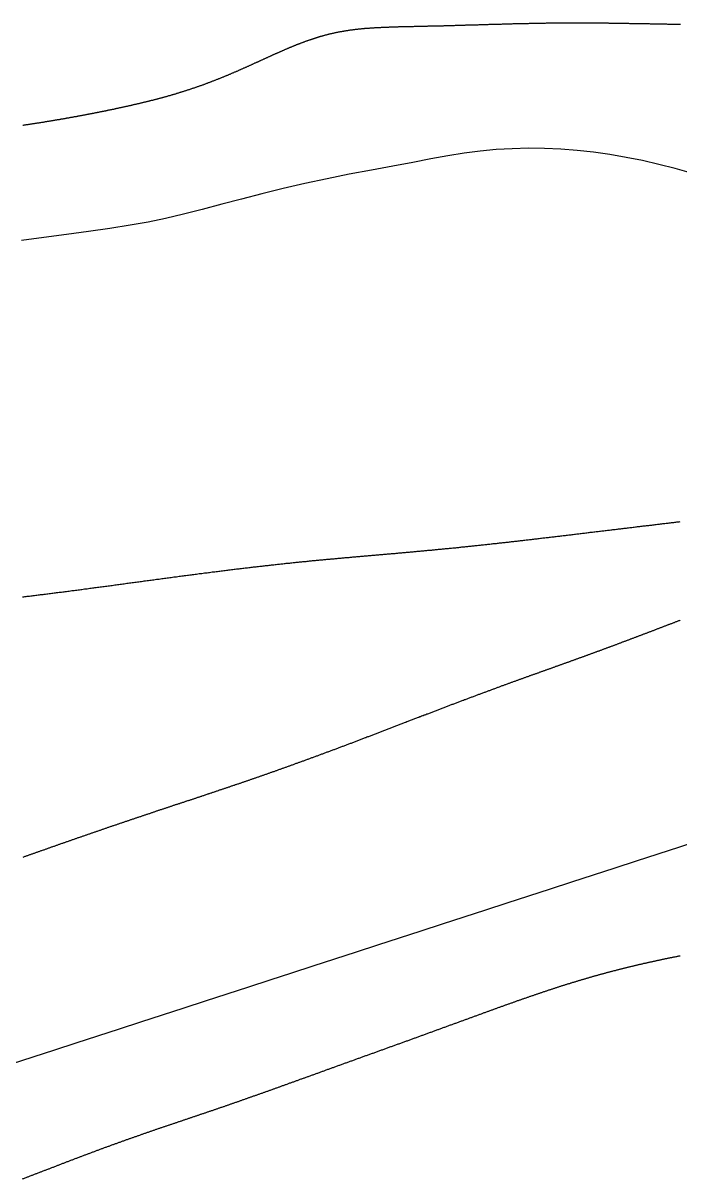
# Model space of a CAD drawing. Header units: millimetres. Extents: x -29284 to 23927, y -13272 to 6553.
# Drawn here: x -11892 to -3197, y -9113 to 6185 of the extents above; entities that cross this region are included whole.
import ezdxf

# ---------------------------------------------------------------- set-up
doc = ezdxf.new("R2010")
doc.units = ezdxf.units.MM
doc.layers.add('PATH_REAR_FWD', color=5, linetype='Continuous')
doc.layers.add('ROAD_BOUNDARY', color=8, linetype='Continuous')

msp = doc.modelspace()

# ---------------------------------------------------------------- linework, layer by layer
at = {"layer": 'PATH_REAR_FWD'}
for points in [[(-3044, 4197), (-3260, 4259), (-3476, 4315), (-3693, 4365), (-3909, 4408), (-4126, 4445), (-4342, 4476), (-4558, 4499), (-4773, 4516), (-4989, 4525), (-5203, 4528), (-5417, 4523), (-5631, 4511), (-5843, 4491), (-6055, 4463), (-6269, 4428), (-6492, 4387), (-6733, 4340), (-6998, 4291), (-7281, 4239), (-7574, 4184), (-7868, 4125), (-8161, 4062), (-8450, 3995), (-8732, 3926), (-9001, 3856), (-9263, 3788), (-9521, 3720), (-9771, 3656), (-10006, 3600), (-10235, 3552), (-10477, 3509), (-10742, 3467), (-11026, 3427), (-11320, 3386), (-11617, 3347), (-11915, 3309)], [(-12045, -7589), (-11759, -7498), (-11473, -7406), (-11188, -7314), (-10903, -7221), (-10617, -7128), (-10332, -7035), (-10047, -6943), (-9761, -6850), (-9476, -6757), (-9191, -6664), (-8906, -6572), (-8620, -6479), (-8335, -6386), (-8050, -6293), (-7764, -6201), (-7479, -6108), (-7194, -6015), (-6908, -5922), (-6623, -5830), (-6338, -5737), (-6053, -5644), (-5767, -5551), (-5482, -5459), (-5197, -5366), (-4911, -5273), (-4626, -5180), (-4341, -5088), (-4055, -4995), (-3770, -4902), (-3485, -4809), (-3199, -4717), (-2914, -4624)]]:
    msp.add_lwpolyline(points, dxfattribs=at)
at = {"layer": 'ROAD_BOUNDARY'}
for points in [[(-3188, 6167), (-3201, 6167), (-3214, 6167), (-3227, 6167), (-3240, 6168), (-3253, 6168), (-3266, 6168), (-3279, 6168), (-3292, 6168), (-3305, 6169), (-3318, 6169), (-3331, 6169), (-3343, 6169), (-3356, 6169), (-3369, 6170), (-3382, 6170), (-3395, 6170), (-3408, 6170), (-3421, 6170), (-3433, 6171), (-3446, 6171), (-3459, 6171), (-3472, 6171), (-3485, 6172), (-3497, 6172), (-3510, 6172), (-3523, 6172), (-3536, 6172), (-3548, 6173), (-3561, 6173), (-3573, 6173), (-3586, 6173), (-3599, 6174), (-3611, 6174), (-3624, 6174), (-3636, 6174), (-3649, 6175), (-3661, 6175), (-3674, 6175), (-3686, 6175), (-3699, 6175), (-3712, 6176), (-3724, 6176), (-3737, 6176), (-3749, 6176), (-3762, 6177), (-3774, 6177), (-3787, 6177), (-3799, 6177), (-3812, 6177), (-3824, 6178), (-3836, 6178), (-3849, 6178), (-3861, 6178), (-3874, 6179), (-3886, 6179), (-3899, 6179), (-3911, 6179), (-3924, 6179), (-3936, 6180), (-3948, 6180), (-3960, 6180), (-3972, 6180), (-3985, 6180), (-3997, 6181), (-4009, 6181), (-4021, 6181), (-4033, 6181), (-4046, 6181), (-4058, 6181), (-4070, 6182), (-4082, 6182), (-4094, 6182), (-4107, 6182), (-4119, 6182), (-4131, 6182), (-4143, 6183), (-4155, 6183), (-4167, 6183), (-4180, 6183), (-4192, 6183), (-4204, 6183), (-4216, 6183), (-4228, 6184), (-4240, 6184), (-4253, 6184), (-4265, 6184), (-4277, 6184), (-4289, 6184), (-4301, 6184), (-4314, 6184), (-4326, 6184), (-4337, 6184), (-4349, 6185), (-4361, 6185), (-4373, 6185), (-4385, 6185), (-4397, 6185), (-4409, 6185), (-4421, 6185), (-4433, 6185), (-4445, 6185), (-4457, 6185), (-4469, 6185), (-4481, 6185), (-4492, 6185), (-4504, 6185), (-4516, 6185), (-4528, 6185), (-4540, 6185), (-4552, 6185), (-4564, 6185), (-4576, 6185), (-4588, 6185), (-4600, 6185), (-4612, 6185), (-4624, 6185), (-4636, 6185), (-4648, 6185), (-4660, 6185), (-4672, 6185), (-4684, 6185), (-4696, 6185), (-4708, 6185), (-4720, 6185), (-4732, 6185), (-4743, 6185), (-4755, 6185), (-4767, 6185), (-4779, 6185), (-4791, 6184), (-4802, 6184), (-4814, 6184), (-4826, 6184), (-4838, 6184), (-4850, 6184), (-4862, 6184), (-4874, 6184), (-4885, 6184), (-4897, 6183), (-4909, 6183), (-4921, 6183), (-4933, 6183), (-4945, 6183), (-4957, 6183), (-4969, 6183), (-4981, 6182), (-4992, 6182), (-5004, 6182), (-5016, 6182), (-5028, 6182), (-5040, 6181), (-5052, 6181), (-5064, 6181), (-5076, 6181), (-5088, 6181), (-5100, 6180), (-5111, 6180), (-5123, 6180), (-5135, 6180), (-5147, 6180), (-5159, 6179), (-5171, 6179), (-5182, 6179), (-5194, 6179), (-5206, 6178), (-5218, 6178), (-5230, 6178), (-5242, 6178), (-5254, 6177), (-5266, 6177), (-5277, 6177), (-5289, 6177), (-5301, 6176), (-5313, 6176), (-5325, 6176), (-5337, 6175), (-5349, 6175), (-5361, 6175), (-5372, 6175), (-5384, 6174), (-5396, 6174), (-5408, 6174), (-5420, 6173), (-5432, 6173), (-5444, 6173), (-5455, 6172), (-5467, 6172), (-5479, 6172), (-5491, 6171), (-5503, 6171), (-5515, 6171), (-5527, 6170), (-5539, 6170), (-5551, 6170), (-5562, 6169), (-5574, 6169), (-5586, 6169), (-5598, 6168), (-5610, 6168), (-5622, 6168), (-5634, 6167), (-5646, 6167), (-5657, 6167), (-5669, 6166), (-5681, 6166), (-5693, 6166), (-5705, 6165), (-5716, 6165), (-5728, 6165), (-5740, 6164), (-5752, 6164), (-5764, 6164), (-5775, 6163), (-5787, 6163), (-5799, 6163), (-5811, 6162), (-5822, 6162), (-5834, 6162), (-5846, 6161), (-5858, 6161), (-5870, 6160), (-5881, 6160), (-5893, 6160), (-5905, 6159), (-5917, 6159), (-5929, 6159), (-5940, 6158), (-5952, 6158), (-5964, 6158), (-5976, 6157), (-5987, 6157), (-5999, 6157), (-6011, 6156), (-6022, 6156), (-6034, 6156), (-6046, 6155), (-6057, 6155), (-6069, 6155), (-6080, 6154), (-6092, 6154), (-6104, 6154), (-6115, 6153), (-6127, 6153), (-6138, 6153), (-6150, 6152), (-6161, 6152), (-6173, 6152), (-6184, 6151), (-6196, 6151), (-6207, 6151), (-6218, 6150), (-6230, 6150), (-6241, 6150), (-6253, 6150), (-6264, 6149), (-6276, 6149), (-6287, 6149), (-6299, 6148), (-6310, 6148), (-6321, 6148), (-6333, 6147), (-6344, 6147), (-6355, 6147), (-6367, 6147), (-6378, 6146), (-6389, 6146), (-6400, 6146), (-6412, 6146), (-6423, 6145), (-6434, 6145), (-6445, 6145), (-6456, 6144), (-6467, 6144), (-6478, 6144), (-6489, 6144), (-6500, 6143), (-6511, 6143), (-6522, 6143), (-6533, 6143), (-6544, 6142), (-6555, 6142), (-6566, 6142), (-6577, 6142), (-6588, 6141), (-6598, 6141), (-6609, 6141), (-6620, 6141), (-6631, 6140), (-6641, 6140), (-6652, 6140), (-6663, 6140), (-6673, 6139), (-6684, 6139), (-6695, 6139), (-6705, 6139), (-6716, 6139), (-6726, 6138), (-6737, 6138), (-6747, 6138), (-6758, 6138), (-6768, 6137), (-6778, 6137), (-6789, 6137), (-6799, 6137), (-6809, 6136), (-6820, 6136), (-6830, 6136), (-6840, 6136), (-6850, 6135), (-6861, 6135), (-6871, 6135), (-6881, 6135), (-6891, 6134), (-6901, 6134), (-6911, 6134), (-6921, 6134), (-6931, 6133), (-6941, 6133), (-6950, 6133), (-6960, 6132), (-6970, 6132), (-6980, 6132), (-6989, 6132), (-6999, 6131), (-7009, 6131), (-7018, 6131), (-7028, 6130), (-7037, 6130), (-7047, 6130), (-7056, 6129), (-7066, 6129), (-7075, 6129), (-7085, 6128), (-7094, 6128), (-7104, 6128), (-7113, 6127), (-7123, 6127), (-7132, 6126), (-7141, 6126), (-7151, 6126), (-7160, 6125), (-7169, 6125), (-7178, 6124), (-7188, 6124), (-7197, 6123), (-7206, 6123), (-7215, 6122), (-7224, 6122), (-7232, 6121), (-7241, 6121), (-7250, 6120), (-7259, 6120), (-7267, 6119), (-7276, 6119), (-7285, 6118), (-7294, 6118), (-7302, 6117), (-7311, 6116), (-7319, 6116), (-7328, 6115), (-7337, 6114), (-7345, 6114), (-7354, 6113), (-7362, 6112), (-7371, 6112), (-7379, 6111), (-7388, 6110), (-7396, 6109), (-7405, 6109), (-7413, 6108), (-7422, 6107), (-7430, 6106), (-7439, 6105), (-7447, 6104), (-7456, 6104), (-7464, 6103), (-7473, 6102), (-7481, 6101), (-7489, 6100), (-7497, 6099), (-7504, 6098), (-7512, 6097), (-7520, 6096), (-7528, 6095), (-7536, 6094), (-7544, 6093), (-7551, 6092), (-7559, 6091), (-7567, 6090), (-7575, 6089), (-7583, 6088), (-7590, 6086), (-7598, 6085), (-7606, 6084), (-7614, 6083), (-7621, 6082), (-7629, 6080), (-7637, 6079), (-7645, 6078), (-7652, 6076), (-7660, 6075), (-7668, 6074), (-7676, 6072), (-7683, 6071), (-7691, 6070), (-7699, 6068), (-7707, 6067), (-7714, 6065), (-7722, 6064), (-7730, 6062), (-7737, 6061), (-7744, 6059), (-7751, 6058), (-7758, 6056), (-7765, 6055), (-7772, 6053), (-7780, 6052), (-7787, 6050), (-7794, 6048), (-7801, 6047), (-7808, 6045), (-7815, 6043), (-7822, 6042), (-7830, 6040), (-7837, 6038), (-7844, 6037), (-7851, 6035), (-7858, 6033), (-7865, 6031), (-7872, 6029), (-7880, 6028), (-7887, 6026), (-7894, 6024), (-7901, 6022), (-7908, 6020), (-7915, 6018), (-7922, 6016), (-7930, 6014), (-7937, 6012), (-7944, 6010), (-7951, 6008), (-7958, 6006), (-7965, 6004), (-7972, 6002), (-7978, 6000), (-7985, 5998), (-7991, 5996), (-7998, 5994), (-8005, 5992), (-8011, 5990), (-8018, 5988), (-8025, 5986), (-8031, 5983), (-8038, 5981), (-8045, 5979), (-8051, 5977), (-8058, 5975), (-8065, 5973), (-8071, 5970), (-8078, 5968), (-8085, 5966), (-8091, 5964), (-8098, 5961), (-8105, 5959), (-8112, 5957), (-8118, 5954), (-8125, 5952), (-8132, 5950), (-8138, 5947), (-8145, 5945), (-8152, 5942), (-8159, 5940), (-8165, 5937), (-8172, 5935), (-8179, 5933), (-8185, 5930), (-8191, 5928), (-8198, 5925), (-8204, 5923), (-8211, 5921), (-8217, 5918), (-8223, 5916), (-8230, 5913), (-8236, 5911), (-8243, 5908), (-8249, 5906), (-8256, 5903), (-8262, 5901), (-8268, 5898), (-8275, 5896), (-8281, 5893), (-8288, 5890), (-8294, 5888), (-8301, 5885), (-8307, 5883), (-8314, 5880), (-8320, 5877), (-8327, 5875), (-8333, 5872), (-8340, 5869), (-8346, 5867), (-8353, 5864), (-8359, 5861), (-8366, 5858), (-8372, 5856), (-8379, 5853), (-8385, 5850), (-8392, 5848), (-8398, 5845), (-8405, 5842), (-8411, 5839), (-8417, 5837), (-8424, 5834), (-8430, 5831), (-8437, 5828), (-8443, 5825), (-8450, 5823), (-8456, 5820), (-8463, 5817), (-8469, 5814), (-8476, 5811), (-8482, 5808), (-8489, 5806), (-8495, 5803), (-8502, 5800), (-8508, 5797), (-8515, 5794), (-8521, 5791), (-8528, 5788), (-8534, 5785), (-8541, 5783), (-8547, 5780), (-8554, 5777), (-8561, 5774), (-8567, 5771), (-8574, 5768), (-8580, 5765), (-8587, 5762), (-8593, 5759), (-8600, 5756), (-8607, 5753), (-8614, 5750), (-8621, 5747), (-8627, 5744), (-8634, 5741), (-8641, 5737), (-8648, 5734), (-8655, 5731), (-8661, 5728), (-8668, 5725), (-8675, 5722), (-8682, 5719), (-8689, 5716), (-8695, 5713), (-8702, 5710), (-8709, 5706), (-8716, 5703), (-8723, 5700), (-8730, 5697), (-8736, 5694), (-8743, 5691), (-8750, 5688), (-8757, 5685), (-8764, 5681), (-8771, 5678), (-8778, 5675), (-8784, 5672), (-8791, 5669), (-8798, 5666), (-8805, 5663), (-8812, 5659), (-8819, 5656), (-8827, 5653), (-8834, 5649), (-8841, 5646), (-8849, 5643), (-8856, 5639), (-8863, 5636), (-8870, 5633), (-8878, 5630), (-8885, 5626), (-8892, 5623), (-8900, 5620), (-8907, 5616), (-8914, 5613), (-8922, 5610), (-8929, 5607), (-8936, 5603), (-8943, 5600), (-8951, 5597), (-8958, 5593), (-8965, 5590), (-8973, 5587), (-8980, 5584), (-8987, 5580), (-8995, 5577), (-9002, 5574), (-9009, 5571), (-9017, 5567), (-9024, 5564), (-9031, 5561), (-9039, 5558), (-9047, 5554), (-9054, 5551), (-9062, 5547), (-9070, 5544), (-9078, 5541), (-9085, 5537), (-9093, 5534), (-9101, 5531), (-9109, 5527), (-9116, 5524), (-9124, 5521), (-9132, 5517), (-9140, 5514), (-9147, 5511), (-9155, 5507), (-9163, 5504), (-9171, 5501), (-9178, 5498), (-9186, 5494), (-9194, 5491), (-9202, 5488), (-9210, 5485), (-9217, 5481), (-9225, 5478), (-9233, 5475), (-9241, 5472), (-9249, 5469), (-9256, 5465), (-9264, 5462), (-9272, 5459), (-9280, 5456), (-9288, 5453), (-9296, 5450), (-9304, 5446), (-9312, 5443), (-9320, 5440), (-9328, 5437), (-9336, 5433), (-9344, 5430), (-9352, 5427), (-9360, 5424), (-9368, 5421), (-9376, 5418), (-9385, 5415), (-9393, 5412), (-9401, 5408), (-9409, 5405), (-9417, 5402), (-9425, 5399), (-9433, 5396), (-9441, 5393), (-9449, 5390), (-9457, 5387), (-9466, 5384), (-9474, 5381), (-9482, 5378), (-9490, 5375), (-9498, 5372), (-9506, 5369), (-9514, 5366), (-9522, 5363), (-9530, 5360), (-9539, 5357), (-9547, 5355), (-9555, 5352), (-9563, 5349), (-9571, 5346), (-9580, 5343), (-9588, 5340), (-9596, 5337), (-9604, 5334), (-9612, 5332), (-9621, 5329), (-9629, 5326), (-9637, 5323), (-9645, 5320), (-9654, 5318), (-9662, 5315), (-9670, 5312), (-9678, 5309), (-9687, 5307), (-9695, 5304), (-9703, 5301), (-9711, 5299), (-9720, 5296), (-9728, 5293), (-9736, 5291), (-9744, 5288), (-9752, 5285), (-9761, 5283), (-9769, 5280), (-9777, 5277), (-9786, 5275), (-9794, 5272), (-9802, 5270), (-9810, 5267), (-9818, 5265), (-9827, 5262), (-9835, 5260), (-9843, 5257), (-9851, 5255), (-9860, 5252), (-9868, 5250), (-9876, 5247), (-9884, 5245), (-9892, 5242), (-9901, 5240), (-9909, 5237), (-9917, 5235), (-9925, 5233), (-9934, 5230), (-9942, 5228), (-9950, 5225), (-9958, 5223), (-9967, 5221), (-9975, 5218), (-9983, 5216), (-9991, 5214), (-10000, 5211), (-10008, 5209), (-10016, 5207), (-10024, 5205), (-10033, 5202), (-10041, 5200), (-10049, 5198), (-10057, 5196), (-10066, 5193), (-10074, 5191), (-10082, 5189), (-10090, 5187), (-10098, 5185), (-10107, 5182), (-10115, 5180), (-10123, 5178), (-10131, 5176), (-10139, 5174), (-10148, 5172), (-10156, 5170), (-10164, 5167), (-10172, 5165), (-10180, 5163), (-10189, 5161), (-10197, 5159), (-10205, 5157), (-10213, 5155), (-10221, 5153), (-10230, 5151), (-10238, 5149), (-10246, 5147), (-10254, 5145), (-10262, 5143), (-10271, 5141), (-10279, 5139), (-10287, 5137), (-10295, 5135), (-10303, 5133), (-10312, 5131), (-10320, 5129), (-10328, 5127), (-10336, 5125), (-10345, 5123), (-10353, 5121), (-10361, 5119), (-10369, 5117), (-10377, 5115), (-10385, 5113), (-10393, 5111), (-10402, 5109), (-10410, 5107), (-10418, 5106), (-10426, 5104), (-10434, 5102), (-10443, 5100), (-10451, 5098), (-10459, 5096), (-10467, 5094), (-10475, 5092), (-10483, 5091), (-10492, 5089), (-10500, 5087), (-10508, 5085), (-10516, 5083), (-10524, 5081), (-10533, 5080), (-10541, 5078), (-10549, 5076), (-10557, 5074), (-10565, 5072), (-10574, 5071), (-10582, 5069), (-10590, 5067), (-10598, 5065), (-10606, 5063), (-10614, 5062), (-10623, 5060), (-10631, 5058), (-10639, 5056), (-10647, 5055), (-10655, 5053), (-10664, 5051), (-10672, 5049), (-10680, 5048), (-10688, 5046), (-10696, 5044), (-10704, 5043), (-10713, 5041), (-10721, 5039), (-10729, 5037), (-10737, 5036), (-10745, 5034), (-10754, 5032), (-10762, 5031), (-10770, 5029), (-10778, 5027), (-10786, 5026), (-10795, 5024), (-10803, 5022), (-10811, 5021), (-10819, 5019), (-10828, 5017), (-10836, 5016), (-10844, 5014), (-10852, 5012), (-10860, 5011), (-10869, 5009), (-10877, 5007), (-10885, 5006), (-10893, 5004), (-10902, 5002), (-10910, 5001), (-10918, 4999), (-10926, 4997), (-10934, 4996), (-10943, 4994), (-10951, 4993), (-10959, 4991), (-10967, 4989), (-10976, 4988), (-10984, 4986), (-10992, 4985), (-11000, 4983), (-11009, 4981), (-11017, 4980), (-11025, 4978), (-11033, 4977), (-11042, 4975), (-11050, 4974), (-11058, 4972), (-11066, 4970), (-11075, 4969), (-11083, 4967), (-11091, 4966), (-11100, 4964), (-11108, 4963), (-11116, 4961), (-11124, 4960), (-11133, 4958), (-11141, 4956), (-11149, 4955), (-11158, 4953), (-11166, 4952), (-11174, 4950), (-11182, 4949), (-11191, 4947), (-11199, 4946), (-11207, 4944), (-11216, 4943), (-11224, 4941), (-11232, 4940), (-11241, 4938), (-11249, 4937), (-11257, 4935), (-11266, 4934), (-11274, 4932), (-11282, 4931), (-11291, 4929), (-11299, 4928), (-11307, 4926), (-11316, 4925), (-11324, 4923), (-11332, 4922), (-11341, 4920), (-11349, 4919), (-11357, 4918), (-11366, 4916), (-11374, 4915), (-11382, 4913), (-11391, 4912), (-11399, 4910), (-11408, 4909), (-11416, 4907), (-11424, 4906), (-11433, 4904), (-11441, 4903), (-11449, 4902), (-11458, 4900), (-11466, 4899), (-11475, 4897), (-11483, 4896), (-11491, 4895), (-11500, 4893), (-11508, 4892), (-11517, 4890), (-11525, 4889), (-11534, 4888), (-11542, 4886), (-11550, 4885), (-11559, 4883), (-11567, 4882), (-11576, 4881), (-11584, 4879), (-11592, 4878), (-11601, 4877), (-11609, 4875), (-11618, 4874), (-11626, 4872), (-11635, 4871), (-11643, 4870), (-11651, 4868), (-11660, 4867), (-11668, 4866), (-11677, 4864), (-11685, 4863), (-11694, 4862), (-11702, 4860), (-11711, 4859), (-11719, 4858), (-11728, 4856), (-11736, 4855), (-11745, 4854), (-11753, 4852), (-11762, 4851), (-11770, 4850), (-11779, 4849), (-11787, 4847), (-11796, 4846), (-11804, 4845), (-11813, 4843), (-11821, 4842), (-11830, 4841), (-11838, 4840), (-11847, 4838), (-11855, 4837), (-11864, 4836), (-11872, 4835), (-11881, 4833), (-11890, 4832), (-11898, 4831)], [(-11900, -1409), (-11885, -1407), (-11869, -1405), (-11854, -1403), (-11838, -1402), (-11822, -1400), (-11806, -1398), (-11790, -1396), (-11774, -1394), (-11758, -1392), (-11742, -1390), (-11725, -1388), (-11709, -1386), (-11693, -1384), (-11677, -1382), (-11661, -1380), (-11645, -1378), (-11628, -1376), (-11612, -1374), (-11596, -1372), (-11580, -1370), (-11563, -1368), (-11547, -1366), (-11531, -1364), (-11514, -1361), (-11498, -1359), (-11482, -1357), (-11465, -1355), (-11449, -1353), (-11433, -1351), (-11416, -1349), (-11400, -1347), (-11383, -1345), (-11367, -1343), (-11351, -1341), (-11334, -1338), (-11317, -1336), (-11301, -1334), (-11284, -1332), (-11267, -1330), (-11249, -1327), (-11232, -1325), (-11215, -1323), (-11198, -1321), (-11181, -1319), (-11164, -1316), (-11147, -1314), (-11130, -1312), (-11113, -1310), (-11096, -1307), (-11078, -1305), (-11061, -1303), (-11044, -1301), (-11027, -1298), (-11010, -1296), (-10992, -1294), (-10975, -1291), (-10958, -1289), (-10941, -1287), (-10923, -1285), (-10906, -1282), (-10889, -1280), (-10871, -1278), (-10854, -1275), (-10837, -1273), (-10819, -1271), (-10802, -1268), (-10785, -1266), (-10767, -1264), (-10750, -1261), (-10732, -1259), (-10714, -1257), (-10697, -1254), (-10679, -1252), (-10661, -1249), (-10643, -1247), (-10626, -1245), (-10608, -1242), (-10590, -1240), (-10572, -1237), (-10555, -1235), (-10537, -1233), (-10519, -1230), (-10501, -1228), (-10483, -1225), (-10466, -1223), (-10448, -1221), (-10430, -1218), (-10412, -1216), (-10394, -1213), (-10377, -1211), (-10359, -1209), (-10341, -1206), (-10323, -1204), (-10305, -1201), (-10288, -1199), (-10270, -1197), (-10252, -1194), (-10234, -1192), (-10216, -1189), (-10199, -1187), (-10181, -1185), (-10163, -1182), (-10145, -1180), (-10127, -1177), (-10109, -1175), (-10091, -1173), (-10074, -1170), (-10056, -1168), (-10038, -1165), (-10020, -1163), (-10002, -1161), (-9985, -1158), (-9967, -1156), (-9949, -1153), (-9931, -1151), (-9913, -1149), (-9896, -1146), (-9878, -1144), (-9860, -1142), (-9842, -1139), (-9825, -1137), (-9807, -1135), (-9789, -1132), (-9771, -1130), (-9754, -1128), (-9736, -1125), (-9718, -1123), (-9701, -1121), (-9683, -1118), (-9665, -1116), (-9648, -1114), (-9630, -1111), (-9613, -1109), (-9595, -1107), (-9578, -1105), (-9561, -1102), (-9543, -1100), (-9526, -1098), (-9509, -1096), (-9492, -1093), (-9474, -1091), (-9457, -1089), (-9440, -1087), (-9423, -1085), (-9406, -1082), (-9388, -1080), (-9371, -1078), (-9354, -1076), (-9337, -1074), (-9320, -1072), (-9303, -1069), (-9286, -1067), (-9269, -1065), (-9252, -1063), (-9235, -1061), (-9218, -1059), (-9201, -1057), (-9184, -1055), (-9167, -1052), (-9150, -1050), (-9133, -1048), (-9116, -1046), (-9099, -1044), (-9083, -1042), (-9066, -1040), (-9050, -1038), (-9034, -1036), (-9017, -1034), (-9001, -1032), (-8985, -1030), (-8969, -1028), (-8953, -1027), (-8937, -1025), (-8920, -1023), (-8904, -1021), (-8888, -1019), (-8872, -1017), (-8856, -1015), (-8840, -1013), (-8824, -1011), (-8808, -1010), (-8792, -1008), (-8776, -1006), (-8760, -1004), (-8745, -1002), (-8729, -1001), (-8713, -999), (-8697, -997), (-8681, -995), (-8666, -993), (-8650, -992), (-8634, -990), (-8618, -988), (-8602, -986), (-8587, -985), (-8571, -983), (-8556, -981), (-8541, -980), (-8526, -978), (-8512, -976), (-8497, -975), (-8482, -973), (-8467, -972), (-8452, -970), (-8437, -969), (-8422, -967), (-8408, -965), (-8393, -964), (-8378, -962), (-8363, -961), (-8349, -959), (-8334, -958), (-8319, -956), (-8305, -955), (-8290, -953), (-8276, -952), (-8261, -950), (-8246, -949), (-8232, -947), (-8217, -946), (-8203, -944), (-8188, -943), (-8174, -941), (-8159, -940), (-8145, -939), (-8130, -937), (-8116, -936), (-8102, -934), (-8088, -933), (-8074, -932), (-8060, -930), (-8047, -929), (-8033, -928), (-8019, -926), (-8006, -925), (-7992, -924), (-7978, -922), (-7965, -921), (-7951, -920), (-7937, -919), (-7924, -917), (-7910, -916), (-7897, -915), (-7883, -913), (-7870, -912), (-7856, -911), (-7843, -910), (-7829, -908), (-7816, -907), (-7802, -906), (-7789, -905), (-7775, -904), (-7762, -902), (-7748, -901), (-7735, -900), (-7721, -899), (-7708, -897), (-7694, -896), (-7681, -895), (-7668, -894), (-7655, -893), (-7642, -891), (-7629, -890), (-7616, -889), (-7603, -888), (-7590, -887), (-7577, -886), (-7564, -885), (-7552, -883), (-7539, -882), (-7526, -881), (-7513, -880), (-7500, -879), (-7487, -878), (-7474, -877), (-7462, -876), (-7449, -874), (-7436, -873), (-7423, -872), (-7410, -871), (-7397, -870), (-7385, -869), (-7372, -868), (-7359, -867), (-7346, -866), (-7333, -864), (-7321, -863), (-7308, -862), (-7295, -861), (-7282, -860), (-7269, -859), (-7257, -858), (-7244, -857), (-7231, -856), (-7219, -854), (-7206, -853), (-7194, -852), (-7181, -851), (-7169, -850), (-7156, -849), (-7143, -848), (-7131, -847), (-7118, -846), (-7106, -845), (-7093, -844), (-7080, -842), (-7068, -841), (-7055, -840), (-7043, -839), (-7030, -838), (-7017, -837), (-7005, -836), (-6992, -835), (-6980, -834), (-6967, -833), (-6954, -831), (-6942, -830), (-6929, -829), (-6917, -828), (-6904, -827), (-6891, -826), (-6879, -825), (-6866, -824), (-6854, -823), (-6841, -821), (-6828, -820), (-6815, -819), (-6803, -818), (-6790, -817), (-6777, -816), (-6764, -815), (-6752, -813), (-6739, -812), (-6726, -811), (-6713, -810), (-6701, -809), (-6688, -808), (-6675, -806), (-6662, -805), (-6650, -804), (-6637, -803), (-6624, -802), (-6611, -801), (-6598, -799), (-6586, -798), (-6573, -797), (-6560, -796), (-6547, -795), (-6534, -793), (-6521, -792), (-6509, -791), (-6496, -790), (-6483, -789), (-6470, -787), (-6457, -786), (-6444, -785), (-6431, -784), (-6418, -782), (-6405, -781), (-6391, -780), (-6378, -779), (-6365, -777), (-6352, -776), (-6338, -775), (-6325, -773), (-6312, -772), (-6299, -771), (-6285, -770), (-6272, -768), (-6259, -767), (-6245, -766), (-6232, -764), (-6219, -763), (-6205, -762), (-6192, -760), (-6179, -759), (-6165, -758), (-6152, -756), (-6139, -755), (-6125, -754), (-6112, -752), (-6098, -751), (-6085, -749), (-6071, -748), (-6058, -747), (-6045, -745), (-6031, -744), (-6018, -743), (-6004, -741), (-5990, -740), (-5976, -738), (-5962, -737), (-5948, -735), (-5934, -734), (-5920, -732), (-5906, -731), (-5893, -729), (-5879, -728), (-5865, -727), (-5851, -725), (-5837, -724), (-5823, -722), (-5809, -721), (-5795, -719), (-5781, -718), (-5767, -716), (-5753, -714), (-5739, -713), (-5725, -711), (-5711, -710), (-5697, -708), (-5682, -707), (-5668, -705), (-5654, -704), (-5640, -702), (-5626, -701), (-5612, -699), (-5598, -698), (-5584, -696), (-5570, -694), (-5555, -693), (-5541, -691), (-5526, -690), (-5512, -688), (-5497, -686), (-5482, -685), (-5468, -683), (-5453, -681), (-5439, -680), (-5424, -678), (-5410, -676), (-5395, -675), (-5381, -673), (-5366, -671), (-5351, -670), (-5337, -668), (-5322, -666), (-5308, -665), (-5293, -663), (-5278, -661), (-5264, -660), (-5249, -658), (-5234, -656), (-5220, -655), (-5205, -653), (-5190, -651), (-5176, -650), (-5161, -648), (-5146, -646), (-5132, -644), (-5117, -643), (-5102, -641), (-5087, -639), (-5073, -638), (-5058, -636), (-5043, -634), (-5028, -632), (-5013, -630), (-4998, -629), (-4983, -627), (-4968, -625), (-4953, -623), (-4938, -622), (-4923, -620), (-4908, -618), (-4893, -616), (-4878, -615), (-4863, -613), (-4848, -611), (-4833, -609), (-4818, -607), (-4803, -606), (-4788, -604), (-4773, -602), (-4758, -600), (-4743, -599), (-4728, -597), (-4713, -595), (-4698, -593), (-4683, -591), (-4668, -590), (-4653, -588), (-4638, -586), (-4623, -584), (-4608, -582), (-4593, -581), (-4578, -579), (-4563, -577), (-4548, -575), (-4533, -573), (-4518, -572), (-4503, -570), (-4488, -568), (-4473, -566), (-4458, -564), (-4443, -563), (-4428, -561), (-4413, -559), (-4398, -557), (-4383, -555), (-4367, -553), (-4352, -552), (-4337, -550), (-4322, -548), (-4307, -546), (-4292, -544), (-4277, -543), (-4262, -541), (-4247, -539), (-4232, -537), (-4217, -535), (-4202, -534), (-4187, -532), (-4172, -530), (-4157, -528), (-4142, -526), (-4127, -525), (-4112, -523), (-4098, -521), (-4083, -519), (-4068, -517), (-4053, -516), (-4038, -514), (-4023, -512), (-4008, -510), (-3994, -509), (-3979, -507), (-3964, -505), (-3949, -503), (-3934, -501), (-3919, -500), (-3905, -498), (-3890, -496), (-3875, -494), (-3860, -493), (-3845, -491), (-3831, -489), (-3816, -487), (-3801, -486), (-3786, -484), (-3772, -482), (-3757, -480), (-3742, -478), (-3727, -477), (-3713, -475), (-3698, -473), (-3683, -471), (-3668, -470), (-3654, -468), (-3639, -466), (-3625, -465), (-3610, -463), (-3596, -461), (-3582, -459), (-3567, -458), (-3553, -456), (-3538, -454), (-3524, -452), (-3509, -451), (-3495, -449), (-3480, -447), (-3466, -446), (-3452, -444), (-3437, -442), (-3423, -440), (-3408, -439), (-3394, -437), (-3380, -435), (-3365, -434), (-3351, -432), (-3337, -430), (-3322, -429), (-3308, -427), (-3294, -425), (-3279, -423), (-3265, -422), (-3251, -420), (-3236, -418), (-3222, -417), (-3208, -415), (-3194, -413)], [(-3191, -1719), (-3199, -1722), (-3208, -1725), (-3216, -1728), (-3224, -1732), (-3233, -1735), (-3241, -1738), (-3249, -1741), (-3258, -1744), (-3266, -1748), (-3274, -1751), (-3283, -1754), (-3291, -1757), (-3299, -1760), (-3308, -1764), (-3316, -1767), (-3325, -1770), (-3333, -1773), (-3341, -1777), (-3350, -1780), (-3358, -1783), (-3366, -1786), (-3375, -1789), (-3383, -1793), (-3392, -1796), (-3400, -1799), (-3408, -1802), (-3417, -1805), (-3425, -1809), (-3433, -1812), (-3442, -1815), (-3450, -1818), (-3459, -1821), (-3467, -1825), (-3475, -1828), (-3484, -1831), (-3492, -1834), (-3501, -1838), (-3509, -1841), (-3518, -1844), (-3526, -1847), (-3535, -1850), (-3543, -1854), (-3551, -1857), (-3560, -1860), (-3568, -1863), (-3577, -1867), (-3585, -1870), (-3594, -1873), (-3602, -1876), (-3611, -1880), (-3619, -1883), (-3627, -1886), (-3636, -1889), (-3644, -1892), (-3652, -1895), (-3661, -1899), (-3669, -1902), (-3677, -1905), (-3686, -1908), (-3694, -1911), (-3702, -1914), (-3711, -1918), (-3719, -1921), (-3727, -1924), (-3736, -1927), (-3744, -1930), (-3752, -1933), (-3761, -1937), (-3769, -1940), (-3777, -1943), (-3786, -1946), (-3794, -1949), (-3802, -1952), (-3811, -1956), (-3819, -1959), (-3827, -1962), (-3836, -1965), (-3844, -1968), (-3853, -1971), (-3861, -1974), (-3869, -1978), (-3878, -1981), (-3886, -1984), (-3894, -1987), (-3902, -1990), (-3910, -1993), (-3918, -1996), (-3927, -1999), (-3935, -2002), (-3943, -2005), (-3951, -2008), (-3959, -2011), (-3968, -2015), (-3976, -2018), (-3984, -2021), (-3992, -2024), (-4000, -2027), (-4008, -2030), (-4016, -2033), (-4025, -2036), (-4033, -2039), (-4041, -2042), (-4049, -2045), (-4057, -2048), (-4065, -2051), (-4073, -2054), (-4082, -2057), (-4090, -2060), (-4098, -2063), (-4106, -2066), (-4114, -2069), (-4122, -2072), (-4130, -2075), (-4138, -2078), (-4147, -2081), (-4155, -2084), (-4163, -2087), (-4171, -2090), (-4179, -2093), (-4187, -2096), (-4195, -2099), (-4203, -2102), (-4211, -2105), (-4219, -2108), (-4227, -2111), (-4235, -2114), (-4243, -2117), (-4251, -2120), (-4259, -2123), (-4267, -2126), (-4275, -2129), (-4283, -2131), (-4291, -2134), (-4299, -2137), (-4307, -2140), (-4315, -2143), (-4323, -2146), (-4330, -2149), (-4338, -2152), (-4346, -2155), (-4354, -2158), (-4362, -2161), (-4370, -2163), (-4378, -2166), (-4386, -2169), (-4394, -2172), (-4402, -2175), (-4410, -2178), (-4418, -2181), (-4426, -2184), (-4434, -2187), (-4442, -2190), (-4450, -2192), (-4458, -2195), (-4466, -2198), (-4474, -2201), (-4482, -2204), (-4490, -2207), (-4498, -2210), (-4505, -2213), (-4513, -2216), (-4521, -2218), (-4529, -2221), (-4537, -2224), (-4545, -2227), (-4553, -2230), (-4561, -2233), (-4569, -2236), (-4577, -2238), (-4585, -2241), (-4593, -2244), (-4600, -2247), (-4608, -2250), (-4616, -2253), (-4624, -2255), (-4632, -2258), (-4640, -2261), (-4648, -2264), (-4656, -2267), (-4664, -2270), (-4672, -2273), (-4680, -2276), (-4688, -2279), (-4696, -2281), (-4704, -2284), (-4713, -2287), (-4721, -2290), (-4729, -2293), (-4737, -2296), (-4745, -2299), (-4753, -2302), (-4761, -2305), (-4769, -2308), (-4777, -2310), (-4785, -2313), (-4793, -2316), (-4801, -2319), (-4809, -2322), (-4818, -2325), (-4826, -2328), (-4834, -2331), (-4842, -2333), (-4850, -2336), (-4858, -2339), (-4866, -2342), (-4874, -2345), (-4882, -2348), (-4890, -2351), (-4898, -2354), (-4906, -2357), (-4915, -2360), (-4923, -2363), (-4931, -2366), (-4940, -2369), (-4948, -2372), (-4957, -2375), (-4965, -2378), (-4974, -2381), (-4982, -2384), (-4990, -2387), (-4999, -2390), (-5007, -2393), (-5016, -2396), (-5024, -2399), (-5033, -2402), (-5041, -2405), (-5050, -2408), (-5058, -2411), (-5066, -2414), (-5075, -2417), (-5083, -2420), (-5092, -2423), (-5100, -2426), (-5109, -2429), (-5117, -2432), (-5126, -2435), (-5134, -2438), (-5143, -2441), (-5151, -2444), (-5160, -2447), (-5168, -2450), (-5177, -2453), (-5186, -2456), (-5194, -2460), (-5203, -2463), (-5212, -2466), (-5221, -2469), (-5230, -2473), (-5239, -2476), (-5248, -2479), (-5257, -2482), (-5266, -2485), (-5275, -2489), (-5284, -2492), (-5293, -2495), (-5302, -2498), (-5311, -2502), (-5320, -2505), (-5329, -2508), (-5338, -2511), (-5347, -2515), (-5356, -2518), (-5366, -2521), (-5375, -2525), (-5384, -2528), (-5393, -2531), (-5402, -2534), (-5411, -2538), (-5420, -2541), (-5429, -2544), (-5438, -2548), (-5448, -2551), (-5457, -2554), (-5466, -2558), (-5475, -2561), (-5485, -2565), (-5495, -2568), (-5504, -2572), (-5514, -2575), (-5524, -2579), (-5533, -2582), (-5543, -2586), (-5552, -2589), (-5562, -2593), (-5572, -2596), (-5582, -2600), (-5591, -2604), (-5601, -2607), (-5611, -2611), (-5621, -2614), (-5630, -2618), (-5640, -2621), (-5650, -2625), (-5660, -2629), (-5670, -2632), (-5679, -2636), (-5689, -2640), (-5699, -2643), (-5709, -2647), (-5719, -2651), (-5729, -2654), (-5739, -2658), (-5749, -2662), (-5759, -2665), (-5769, -2669), (-5779, -2673), (-5789, -2676), (-5799, -2680), (-5809, -2684), (-5820, -2688), (-5830, -2692), (-5840, -2696), (-5851, -2700), (-5861, -2703), (-5872, -2707), (-5882, -2711), (-5892, -2715), (-5903, -2719), (-5913, -2723), (-5924, -2727), (-5934, -2731), (-5945, -2735), (-5955, -2739), (-5966, -2743), (-5976, -2747), (-5987, -2750), (-5998, -2754), (-6008, -2758), (-6019, -2762), (-6029, -2766), (-6040, -2770), (-6051, -2774), (-6061, -2779), (-6072, -2783), (-6083, -2787), (-6094, -2791), (-6104, -2795), (-6115, -2799), (-6126, -2803), (-6137, -2807), (-6148, -2811), (-6159, -2815), (-6170, -2819), (-6181, -2824), (-6192, -2828), (-6203, -2832), (-6214, -2836), (-6225, -2840), (-6236, -2844), (-6247, -2849), (-6258, -2853), (-6269, -2857), (-6280, -2861), (-6291, -2866), (-6302, -2870), (-6313, -2874), (-6324, -2878), (-6336, -2883), (-6347, -2887), (-6358, -2891), (-6369, -2895), (-6380, -2900), (-6392, -2904), (-6403, -2908), (-6414, -2912), (-6425, -2917), (-6436, -2921), (-6448, -2925), (-6459, -2930), (-6470, -2934), (-6482, -2938), (-6493, -2943), (-6504, -2947), (-6515, -2951), (-6527, -2956), (-6538, -2960), (-6549, -2964), (-6561, -2969), (-6572, -2973), (-6583, -2977), (-6595, -2982), (-6606, -2986), (-6618, -2990), (-6629, -2995), (-6640, -2999), (-6652, -3004), (-6663, -3008), (-6675, -3012), (-6686, -3017), (-6697, -3021), (-6709, -3025), (-6720, -3030), (-6732, -3034), (-6743, -3039), (-6755, -3043), (-6766, -3047), (-6777, -3052), (-6789, -3056), (-6800, -3061), (-6812, -3065), (-6823, -3070), (-6835, -3074), (-6846, -3078), (-6858, -3083), (-6869, -3087), (-6880, -3091), (-6892, -3096), (-6903, -3100), (-6914, -3104), (-6926, -3109), (-6937, -3113), (-6948, -3118), (-6960, -3122), (-6971, -3126), (-6982, -3131), (-6994, -3135), (-7005, -3139), (-7016, -3144), (-7028, -3148), (-7039, -3152), (-7051, -3157), (-7062, -3161), (-7073, -3166), (-7085, -3170), (-7096, -3174), (-7107, -3179), (-7119, -3183), (-7130, -3187), (-7141, -3192), (-7153, -3196), (-7164, -3200), (-7176, -3205), (-7187, -3209), (-7198, -3213), (-7209, -3218), (-7220, -3222), (-7231, -3226), (-7243, -3230), (-7254, -3235), (-7265, -3239), (-7276, -3243), (-7287, -3247), (-7298, -3252), (-7309, -3256), (-7320, -3260), (-7331, -3264), (-7342, -3268), (-7353, -3273), (-7364, -3277), (-7375, -3281), (-7386, -3285), (-7397, -3289), (-7409, -3294), (-7420, -3298), (-7431, -3302), (-7442, -3306), (-7453, -3310), (-7464, -3315), (-7475, -3319), (-7486, -3323), (-7497, -3327), (-7508, -3331), (-7519, -3335), (-7530, -3340), (-7541, -3344), (-7551, -3348), (-7562, -3352), (-7573, -3356), (-7583, -3360), (-7594, -3364), (-7605, -3368), (-7615, -3372), (-7626, -3376), (-7637, -3380), (-7647, -3384), (-7658, -3388), (-7669, -3392), (-7679, -3396), (-7690, -3400), (-7700, -3404), (-7711, -3408), (-7721, -3412), (-7732, -3416), (-7743, -3420), (-7753, -3424), (-7764, -3428), (-7774, -3432), (-7785, -3436), (-7795, -3439), (-7806, -3443), (-7816, -3447), (-7827, -3451), (-7837, -3455), (-7848, -3459), (-7858, -3463), (-7869, -3467), (-7879, -3471), (-7890, -3475), (-7900, -3478), (-7910, -3482), (-7920, -3486), (-7930, -3490), (-7941, -3493), (-7951, -3497), (-7961, -3501), (-7971, -3505), (-7981, -3508), (-7991, -3512), (-8001, -3516), (-8011, -3520), (-8021, -3523), (-8032, -3527), (-8042, -3531), (-8052, -3534), (-8062, -3538), (-8072, -3542), (-8082, -3546), (-8092, -3549), (-8102, -3553), (-8112, -3557), (-8122, -3560), (-8132, -3564), (-8142, -3568), (-8152, -3571), (-8162, -3575), (-8172, -3578), (-8182, -3582), (-8192, -3586), (-8202, -3589), (-8212, -3593), (-8222, -3596), (-8231, -3600), (-8241, -3603), (-8251, -3607), (-8260, -3610), (-8270, -3614), (-8280, -3617), (-8289, -3621), (-8299, -3624), (-8308, -3628), (-8318, -3631), (-8328, -3635), (-8337, -3638), (-8347, -3642), (-8357, -3645), (-8366, -3649), (-8376, -3652), (-8385, -3656), (-8395, -3659), (-8404, -3662), (-8414, -3666), (-8424, -3669), (-8433, -3673), (-8443, -3676), (-8452, -3679), (-8462, -3683), (-8471, -3686), (-8481, -3690), (-8490, -3693), (-8500, -3696), (-8509, -3700), (-8519, -3703), (-8528, -3706), (-8537, -3710), (-8547, -3713), (-8556, -3716), (-8565, -3720), (-8575, -3723), (-8584, -3726), (-8593, -3729), (-8602, -3733), (-8612, -3736), (-8621, -3739), (-8630, -3742), (-8639, -3746), (-8649, -3749), (-8658, -3752), (-8667, -3755), (-8676, -3759), (-8685, -3762), (-8695, -3765), (-8704, -3768), (-8713, -3772), (-8722, -3775), (-8731, -3778), (-8741, -3781), (-8750, -3784), (-8759, -3788), (-8768, -3791), (-8777, -3794), (-8786, -3797), (-8796, -3800), (-8805, -3803), (-8814, -3807), (-8823, -3810), (-8832, -3813), (-8841, -3816), (-8850, -3819), (-8859, -3822), (-8868, -3825), (-8877, -3828), (-8886, -3831), (-8895, -3835), (-8904, -3838), (-8913, -3841), (-8922, -3844), (-8931, -3847), (-8940, -3850), (-8949, -3853), (-8958, -3856), (-8967, -3859), (-8976, -3862), (-8984, -3865), (-8993, -3868), (-9002, -3871), (-9011, -3874), (-9020, -3878), (-9029, -3881), (-9038, -3884), (-9047, -3887), (-9056, -3890), (-9065, -3893), (-9074, -3896), (-9083, -3899), (-9092, -3902), (-9100, -3905), (-9109, -3908), (-9118, -3911), (-9127, -3914), (-9136, -3917), (-9145, -3920), (-9154, -3923), (-9162, -3926), (-9171, -3929), (-9180, -3932), (-9189, -3935), (-9198, -3938), (-9207, -3941), (-9215, -3944), (-9224, -3947), (-9233, -3950), (-9242, -3953), (-9251, -3956), (-9260, -3959), (-9268, -3962), (-9277, -3964), (-9286, -3967), (-9295, -3970), (-9304, -3973), (-9312, -3976), (-9321, -3979), (-9330, -3982), (-9339, -3985), (-9348, -3988), (-9356, -3991), (-9365, -3994), (-9374, -3997), (-9383, -4000), (-9392, -4003), (-9400, -4006), (-9409, -4009), (-9418, -4012), (-9427, -4015), (-9436, -4018), (-9444, -4020), (-9453, -4023), (-9462, -4026), (-9471, -4029), (-9480, -4032), (-9488, -4035), (-9497, -4038), (-9506, -4041), (-9515, -4044), (-9524, -4047), (-9532, -4050), (-9541, -4053), (-9550, -4056), (-9559, -4059), (-9568, -4062), (-9576, -4064), (-9585, -4067), (-9594, -4070), (-9603, -4073), (-9612, -4076), (-9621, -4079), (-9629, -4082), (-9638, -4085), (-9647, -4088), (-9656, -4091), (-9665, -4094), (-9673, -4097), (-9682, -4100), (-9691, -4103), (-9700, -4105), (-9709, -4108), (-9718, -4111), (-9727, -4114), (-9736, -4117), (-9744, -4120), (-9753, -4123), (-9762, -4126), (-9771, -4129), (-9780, -4132), (-9789, -4135), (-9798, -4138), (-9807, -4141), (-9816, -4144), (-9824, -4147), (-9833, -4150), (-9842, -4153), (-9851, -4156), (-9860, -4159), (-9869, -4161), (-9878, -4164), (-9887, -4167), (-9896, -4170), (-9905, -4173), (-9913, -4176), (-9922, -4179), (-9931, -4182), (-9940, -4185), (-9949, -4188), (-9958, -4191), (-9967, -4194), (-9976, -4197), (-9985, -4200), (-9994, -4203), (-10003, -4206), (-10012, -4209), (-10021, -4212), (-10030, -4215), (-10039, -4218), (-10048, -4221), (-10057, -4224), (-10066, -4227), (-10076, -4230), (-10085, -4233), (-10094, -4236), (-10103, -4239), (-10112, -4242), (-10121, -4245), (-10130, -4248), (-10139, -4251), (-10148, -4254), (-10157, -4257), (-10166, -4260), (-10175, -4263), (-10184, -4266), (-10193, -4269), (-10202, -4272), (-10212, -4276), (-10221, -4279), (-10230, -4282), (-10239, -4285), (-10248, -4288), (-10257, -4291), (-10266, -4294), (-10276, -4297), (-10285, -4300), (-10294, -4303), (-10303, -4306), (-10313, -4309), (-10322, -4312), (-10331, -4316), (-10340, -4319), (-10349, -4322), (-10359, -4325), (-10368, -4328), (-10377, -4331), (-10386, -4334), (-10396, -4337), (-10405, -4340), (-10414, -4343), (-10423, -4347), (-10433, -4350), (-10442, -4353), (-10451, -4356), (-10460, -4359), (-10470, -4362), (-10479, -4365), (-10488, -4368), (-10498, -4372), (-10507, -4375), (-10516, -4378), (-10525, -4381), (-10535, -4384), (-10544, -4387), (-10553, -4391), (-10563, -4394), (-10572, -4397), (-10582, -4400), (-10591, -4403), (-10600, -4406), (-10610, -4410), (-10619, -4413), (-10628, -4416), (-10638, -4419), (-10647, -4422), (-10657, -4426), (-10666, -4429), (-10675, -4432), (-10685, -4435), (-10694, -4438), (-10704, -4442), (-10713, -4445), (-10722, -4448), (-10732, -4451), (-10741, -4454), (-10751, -4458), (-10760, -4461), (-10770, -4464), (-10779, -4467), (-10788, -4471), (-10798, -4474), (-10807, -4477), (-10817, -4480), (-10826, -4483), (-10835, -4487), (-10845, -4490), (-10854, -4493), (-10864, -4496), (-10873, -4500), (-10883, -4503), (-10892, -4506), (-10902, -4509), (-10911, -4513), (-10920, -4516), (-10930, -4519), (-10939, -4522), (-10949, -4526), (-10958, -4529), (-10968, -4532), (-10977, -4536), (-10987, -4539), (-10996, -4542), (-11006, -4545), (-11015, -4549), (-11024, -4552), (-11034, -4555), (-11043, -4558), (-11053, -4562), (-11062, -4565), (-11072, -4568), (-11081, -4571), (-11091, -4575), (-11100, -4578), (-11110, -4581), (-11119, -4585), (-11128, -4588), (-11138, -4591), (-11147, -4594), (-11157, -4598), (-11166, -4601), (-11175, -4604), (-11185, -4607), (-11194, -4611), (-11204, -4614), (-11213, -4617), (-11222, -4620), (-11232, -4624), (-11241, -4627), (-11250, -4630), (-11260, -4634), (-11269, -4637), (-11279, -4640), (-11288, -4643), (-11297, -4647), (-11307, -4650), (-11316, -4653), (-11325, -4656), (-11335, -4660), (-11344, -4663), (-11353, -4666), (-11363, -4669), (-11372, -4673), (-11381, -4676), (-11391, -4679), (-11400, -4682), (-11409, -4686), (-11419, -4689), (-11428, -4692), (-11437, -4696), (-11447, -4699), (-11456, -4702), (-11465, -4705), (-11474, -4708), (-11483, -4712), (-11492, -4715), (-11502, -4718), (-11511, -4721), (-11520, -4724), (-11529, -4728), (-11538, -4731), (-11547, -4734), (-11556, -4737), (-11566, -4740), (-11575, -4744), (-11584, -4747), (-11593, -4750), (-11602, -4753), (-11611, -4756), (-11620, -4760), (-11629, -4763), (-11639, -4766), (-11648, -4769), (-11657, -4772), (-11666, -4776), (-11675, -4779), (-11684, -4782), (-11693, -4785), (-11702, -4788), (-11711, -4792), (-11720, -4795), (-11729, -4798), (-11738, -4801), (-11747, -4804), (-11756, -4807), (-11765, -4810), (-11773, -4813), (-11782, -4816), (-11791, -4820), (-11800, -4823), (-11809, -4826), (-11818, -4829), (-11826, -4832), (-11835, -4835), (-11844, -4838), (-11853, -4841), (-11862, -4844), (-11870, -4847), (-11879, -4850), (-11888, -4853), (-11897, -4857)], [(-11901, -9113), (-11892, -9110), (-11882, -9106), (-11873, -9102), (-11863, -9099), (-11854, -9095), (-11844, -9092), (-11835, -9088), (-11825, -9084), (-11816, -9081), (-11806, -9077), (-11797, -9073), (-11787, -9070), (-11778, -9066), (-11768, -9062), (-11759, -9059), (-11749, -9055), (-11740, -9051), (-11730, -9048), (-11720, -9044), (-11711, -9040), (-11701, -9037), (-11692, -9033), (-11682, -9029), (-11673, -9026), (-11663, -9022), (-11653, -9018), (-11644, -9015), (-11634, -9011), (-11625, -9007), (-11615, -9004), (-11605, -9000), (-11596, -8996), (-11586, -8993), (-11577, -8989), (-11567, -8985), (-11558, -8981), (-11548, -8978), (-11538, -8974), (-11529, -8970), (-11519, -8967), (-11510, -8963), (-11500, -8959), (-11490, -8956), (-11481, -8952), (-11471, -8948), (-11461, -8944), (-11452, -8941), (-11442, -8937), (-11433, -8933), (-11423, -8930), (-11413, -8926), (-11404, -8922), (-11394, -8918), (-11384, -8915), (-11375, -8911), (-11365, -8907), (-11355, -8904), (-11346, -8900), (-11336, -8896), (-11327, -8892), (-11317, -8889), (-11307, -8885), (-11298, -8881), (-11288, -8878), (-11278, -8874), (-11269, -8870), (-11259, -8867), (-11249, -8863), (-11240, -8859), (-11230, -8855), (-11220, -8852), (-11210, -8848), (-11201, -8844), (-11191, -8841), (-11181, -8837), (-11172, -8833), (-11162, -8830), (-11152, -8826), (-11143, -8822), (-11133, -8819), (-11123, -8815), (-11114, -8811), (-11104, -8808), (-11094, -8804), (-11085, -8800), (-11075, -8797), (-11065, -8793), (-11056, -8789), (-11046, -8786), (-11036, -8782), (-11026, -8778), (-11017, -8775), (-11007, -8771), (-10997, -8767), (-10988, -8764), (-10978, -8760), (-10968, -8757), (-10959, -8753), (-10949, -8749), (-10939, -8746), (-10929, -8742), (-10920, -8738), (-10910, -8735), (-10900, -8731), (-10891, -8728), (-10881, -8724), (-10871, -8720), (-10861, -8717), (-10852, -8713), (-10842, -8710), (-10832, -8706), (-10822, -8702), (-10813, -8699), (-10803, -8695), (-10793, -8692), (-10784, -8688), (-10774, -8685), (-10764, -8681), (-10755, -8678), (-10745, -8674), (-10735, -8671), (-10726, -8667), (-10716, -8664), (-10706, -8660), (-10697, -8657), (-10687, -8653), (-10677, -8650), (-10668, -8646), (-10658, -8643), (-10648, -8639), (-10639, -8636), (-10629, -8632), (-10619, -8629), (-10609, -8625), (-10600, -8622), (-10590, -8618), (-10580, -8615), (-10571, -8611), (-10561, -8608), (-10551, -8604), (-10542, -8601), (-10532, -8597), (-10522, -8594), (-10512, -8591), (-10503, -8587), (-10493, -8584), (-10484, -8580), (-10474, -8577), (-10464, -8574), (-10455, -8570), (-10445, -8567), (-10436, -8564), (-10426, -8560), (-10416, -8557), (-10407, -8553), (-10397, -8550), (-10388, -8547), (-10378, -8543), (-10368, -8540), (-10359, -8537), (-10349, -8533), (-10340, -8530), (-10330, -8527), (-10321, -8523), (-10311, -8520), (-10301, -8517), (-10292, -8513), (-10282, -8510), (-10273, -8507), (-10263, -8503), (-10253, -8500), (-10244, -8497), (-10234, -8493), (-10225, -8490), (-10215, -8487), (-10205, -8483), (-10196, -8480), (-10186, -8477), (-10177, -8474), (-10168, -8470), (-10158, -8467), (-10149, -8464), (-10139, -8461), (-10130, -8457), (-10120, -8454), (-10111, -8451), (-10101, -8448), (-10092, -8444), (-10082, -8441), (-10073, -8438), (-10064, -8435), (-10054, -8432), (-10045, -8428), (-10035, -8425), (-10026, -8422), (-10016, -8419), (-10007, -8416), (-9997, -8412), (-9988, -8409), (-9979, -8406), (-9969, -8403), (-9960, -8399), (-9950, -8396), (-9941, -8393), (-9931, -8390), (-9922, -8387), (-9913, -8384), (-9903, -8380), (-9894, -8377), (-9885, -8374), (-9875, -8371), (-9866, -8368), (-9857, -8365), (-9847, -8361), (-9838, -8358), (-9829, -8355), (-9820, -8352), (-9810, -8349), (-9801, -8346), (-9792, -8343), (-9782, -8339), (-9773, -8336), (-9764, -8333), (-9755, -8330), (-9745, -8327), (-9736, -8324), (-9727, -8321), (-9718, -8318), (-9708, -8314), (-9699, -8311), (-9690, -8308), (-9681, -8305), (-9671, -8302), (-9662, -8299), (-9653, -8296), (-9644, -8293), (-9634, -8289), (-9625, -8286), (-9616, -8283), (-9607, -8280), (-9597, -8277), (-9588, -8274), (-9579, -8271), (-9570, -8268), (-9561, -8265), (-9552, -8261), (-9542, -8258), (-9533, -8255), (-9524, -8252), (-9515, -8249), (-9506, -8246), (-9497, -8243), (-9487, -8240), (-9478, -8237), (-9469, -8233), (-9460, -8230), (-9451, -8227), (-9442, -8224), (-9433, -8221), (-9424, -8218), (-9414, -8215), (-9405, -8212), (-9396, -8209), (-9387, -8206), (-9378, -8202), (-9369, -8199), (-9360, -8196), (-9351, -8193), (-9342, -8190), (-9333, -8187), (-9323, -8184), (-9314, -8181), (-9305, -8178), (-9296, -8174), (-9287, -8171), (-9278, -8168), (-9269, -8165), (-9260, -8162), (-9250, -8159), (-9241, -8156), (-9232, -8153), (-9223, -8149), (-9214, -8146), (-9205, -8143), (-9196, -8140), (-9187, -8137), (-9178, -8134), (-9169, -8131), (-9159, -8127), (-9150, -8124), (-9141, -8121), (-9132, -8118), (-9123, -8115), (-9114, -8112), (-9105, -8109), (-9096, -8105), (-9087, -8102), (-9078, -8099), (-9069, -8096), (-9060, -8093), (-9050, -8090), (-9041, -8087), (-9032, -8083), (-9023, -8080), (-9014, -8077), (-9005, -8074), (-8996, -8071), (-8987, -8067), (-8977, -8064), (-8968, -8061), (-8959, -8058), (-8950, -8055), (-8941, -8051), (-8931, -8048), (-8922, -8045), (-8913, -8042), (-8904, -8038), (-8895, -8035), (-8885, -8032), (-8876, -8029), (-8867, -8026), (-8858, -8022), (-8849, -8019), (-8840, -8016), (-8830, -8013), (-8821, -8009), (-8812, -8006), (-8803, -8003), (-8794, -8000), (-8784, -7996), (-8775, -7993), (-8766, -7990), (-8757, -7987), (-8748, -7983), (-8738, -7980), (-8729, -7977), (-8720, -7974), (-8710, -7970), (-8701, -7967), (-8692, -7964), (-8682, -7960), (-8673, -7957), (-8663, -7953), (-8654, -7950), (-8645, -7947), (-8635, -7943), (-8626, -7940), (-8616, -7937), (-8607, -7933), (-8597, -7930), (-8588, -7927), (-8579, -7923), (-8569, -7920), (-8560, -7917), (-8550, -7913), (-8541, -7910), (-8531, -7906), (-8522, -7903), (-8512, -7900), (-8503, -7896), (-8494, -7893), (-8484, -7889), (-8475, -7886), (-8465, -7883), (-8456, -7879), (-8446, -7876), (-8437, -7872), (-8427, -7869), (-8418, -7866), (-8408, -7862), (-8398, -7859), (-8388, -7855), (-8378, -7852), (-8369, -7848), (-8359, -7844), (-8349, -7841), (-8339, -7837), (-8330, -7834), (-8320, -7830), (-8310, -7827), (-8300, -7823), (-8290, -7820), (-8281, -7816), (-8271, -7813), (-8261, -7809), (-8251, -7806), (-8241, -7802), (-8232, -7799), (-8222, -7795), (-8212, -7791), (-8202, -7788), (-8192, -7784), (-8182, -7781), (-8172, -7777), (-8162, -7774), (-8153, -7770), (-8143, -7767), (-8133, -7763), (-8123, -7759), (-8113, -7756), (-8103, -7752), (-8093, -7748), (-8082, -7745), (-8072, -7741), (-8062, -7737), (-8052, -7734), (-8042, -7730), (-8032, -7726), (-8021, -7723), (-8011, -7719), (-8001, -7715), (-7991, -7712), (-7980, -7708), (-7970, -7704), (-7960, -7700), (-7950, -7697), (-7939, -7693), (-7929, -7689), (-7919, -7686), (-7908, -7682), (-7898, -7678), (-7888, -7674), (-7878, -7671), (-7867, -7667), (-7857, -7663), (-7846, -7659), (-7836, -7656), (-7826, -7652), (-7815, -7648), (-7805, -7645), (-7795, -7641), (-7784, -7637), (-7774, -7633), (-7763, -7629), (-7753, -7626), (-7742, -7622), (-7731, -7618), (-7721, -7614), (-7710, -7610), (-7699, -7606), (-7689, -7603), (-7678, -7599), (-7668, -7595), (-7657, -7591), (-7646, -7587), (-7636, -7583), (-7625, -7579), (-7614, -7576), (-7603, -7572), (-7593, -7568), (-7582, -7564), (-7571, -7560), (-7561, -7556), (-7550, -7552), (-7539, -7549), (-7528, -7545), (-7518, -7541), (-7507, -7537), (-7496, -7533), (-7485, -7529), (-7475, -7525), (-7464, -7521), (-7453, -7517), (-7442, -7514), (-7431, -7510), (-7420, -7506), (-7410, -7502), (-7399, -7498), (-7388, -7494), (-7377, -7490), (-7366, -7486), (-7355, -7482), (-7344, -7478), (-7333, -7474), (-7322, -7470), (-7311, -7466), (-7300, -7462), (-7289, -7458), (-7278, -7455), (-7267, -7451), (-7256, -7447), (-7245, -7443), (-7234, -7439), (-7223, -7435), (-7212, -7431), (-7202, -7427), (-7191, -7423), (-7180, -7419), (-7169, -7415), (-7157, -7411), (-7146, -7407), (-7135, -7403), (-7124, -7399), (-7113, -7395), (-7102, -7391), (-7091, -7387), (-7080, -7383), (-7069, -7379), (-7058, -7375), (-7047, -7371), (-7036, -7367), (-7025, -7363), (-7014, -7359), (-7003, -7355), (-6992, -7351), (-6981, -7347), (-6970, -7343), (-6959, -7339), (-6948, -7335), (-6937, -7331), (-6926, -7327), (-6915, -7324), (-6904, -7320), (-6893, -7316), (-6882, -7312), (-6871, -7308), (-6860, -7304), (-6849, -7300), (-6838, -7296), (-6827, -7292), (-6816, -7288), (-6805, -7284), (-6794, -7280), (-6783, -7276), (-6772, -7272), (-6761, -7268), (-6750, -7264), (-6739, -7260), (-6728, -7256), (-6717, -7252), (-6706, -7248), (-6695, -7244), (-6685, -7240), (-6674, -7236), (-6663, -7232), (-6652, -7228), (-6641, -7224), (-6630, -7220), (-6619, -7216), (-6608, -7212), (-6598, -7209), (-6587, -7205), (-6576, -7201), (-6565, -7197), (-6554, -7193), (-6543, -7189), (-6533, -7185), (-6522, -7181), (-6511, -7177), (-6500, -7173), (-6489, -7169), (-6478, -7165), (-6468, -7161), (-6457, -7157), (-6446, -7153), (-6435, -7150), (-6424, -7146), (-6414, -7142), (-6403, -7138), (-6392, -7134), (-6382, -7130), (-6371, -7126), (-6360, -7122), (-6350, -7118), (-6339, -7115), (-6329, -7111), (-6318, -7107), (-6308, -7103), (-6297, -7099), (-6287, -7095), (-6276, -7092), (-6266, -7088), (-6255, -7084), (-6245, -7080), (-6234, -7076), (-6224, -7072), (-6213, -7069), (-6203, -7065), (-6192, -7061), (-6182, -7057), (-6171, -7053), (-6161, -7050), (-6151, -7046), (-6140, -7042), (-6130, -7038), (-6119, -7034), (-6109, -7031), (-6099, -7027), (-6088, -7023), (-6078, -7019), (-6067, -7015), (-6057, -7012), (-6047, -7008), (-6037, -7004), (-6027, -7001), (-6016, -6997), (-6006, -6993), (-5996, -6989), (-5986, -6986), (-5976, -6982), (-5966, -6978), (-5956, -6975), (-5946, -6971), (-5936, -6967), (-5926, -6964), (-5916, -6960), (-5906, -6956), (-5896, -6953), (-5886, -6949), (-5876, -6945), (-5865, -6942), (-5855, -6938), (-5845, -6934), (-5835, -6931), (-5825, -6927), (-5816, -6924), (-5806, -6920), (-5796, -6916), (-5786, -6913), (-5776, -6909), (-5766, -6905), (-5756, -6902), (-5746, -6898), (-5736, -6895), (-5726, -6891), (-5716, -6888), (-5707, -6884), (-5697, -6881), (-5687, -6877), (-5678, -6874), (-5668, -6870), (-5658, -6867), (-5649, -6863), (-5639, -6860), (-5630, -6856), (-5620, -6853), (-5610, -6849), (-5601, -6846), (-5591, -6842), (-5581, -6839), (-5572, -6835), (-5562, -6832), (-5553, -6828), (-5543, -6825), (-5533, -6822), (-5524, -6818), (-5514, -6815), (-5505, -6811), (-5495, -6808), (-5486, -6804), (-5476, -6801), (-5467, -6798), (-5457, -6794), (-5447, -6791), (-5438, -6787), (-5428, -6784), (-5419, -6781), (-5410, -6777), (-5400, -6774), (-5391, -6771), (-5382, -6768), (-5373, -6764), (-5363, -6761), (-5354, -6758), (-5345, -6754), (-5335, -6751), (-5326, -6748), (-5317, -6745), (-5308, -6741), (-5298, -6738), (-5289, -6735), (-5280, -6732), (-5270, -6728), (-5261, -6725), (-5252, -6722), (-5243, -6719), (-5233, -6715), (-5224, -6712), (-5215, -6709), (-5206, -6706), (-5197, -6703), (-5187, -6699), (-5178, -6696), (-5169, -6693), (-5160, -6690), (-5150, -6687), (-5141, -6684), (-5132, -6680), (-5123, -6677), (-5114, -6674), (-5105, -6671), (-5096, -6668), (-5087, -6665), (-5078, -6662), (-5069, -6659), (-5060, -6656), (-5051, -6653), (-5042, -6650), (-5033, -6647), (-5023, -6644), (-5014, -6641), (-5005, -6638), (-4996, -6634), (-4987, -6631), (-4978, -6628), (-4969, -6625), (-4960, -6622), (-4951, -6619), (-4942, -6616), (-4933, -6613), (-4924, -6611), (-4915, -6608), (-4906, -6605), (-4897, -6602), (-4888, -6599), (-4879, -6596), (-4870, -6593), (-4861, -6590), (-4852, -6587), (-4843, -6584), (-4834, -6581), (-4825, -6578), (-4817, -6575), (-4808, -6573), (-4799, -6570), (-4790, -6567), (-4781, -6564), (-4772, -6561), (-4763, -6558), (-4754, -6555), (-4745, -6553), (-4736, -6550), (-4728, -6547), (-4719, -6544), (-4710, -6541), (-4701, -6539), (-4692, -6536), (-4683, -6533), (-4674, -6530), (-4665, -6527), (-4656, -6525), (-4647, -6522), (-4639, -6519), (-4630, -6516), (-4621, -6514), (-4612, -6511), (-4603, -6508), (-4594, -6506), (-4585, -6503), (-4576, -6500), (-4567, -6497), (-4558, -6495), (-4550, -6492), (-4541, -6489), (-4532, -6487), (-4523, -6484), (-4514, -6481), (-4505, -6479), (-4496, -6476), (-4487, -6474), (-4479, -6471), (-4470, -6468), (-4461, -6466), (-4452, -6463), (-4443, -6460), (-4434, -6458), (-4425, -6455), (-4416, -6453), (-4408, -6450), (-4399, -6448), (-4390, -6445), (-4381, -6442), (-4372, -6440), (-4363, -6437), (-4354, -6435), (-4345, -6432), (-4337, -6430), (-4328, -6427), (-4319, -6425), (-4310, -6422), (-4301, -6420), (-4292, -6417), (-4283, -6415), (-4274, -6412), (-4265, -6410), (-4257, -6407), (-4248, -6405), (-4239, -6403), (-4230, -6400), (-4221, -6398), (-4212, -6395), (-4203, -6393), (-4194, -6390), (-4185, -6388), (-4176, -6386), (-4167, -6383), (-4158, -6381), (-4150, -6378), (-4141, -6376), (-4132, -6374), (-4123, -6371), (-4114, -6369), (-4105, -6367), (-4096, -6364), (-4087, -6362), (-4078, -6360), (-4069, -6357), (-4060, -6355), (-4051, -6353), (-4042, -6350), (-4033, -6348), (-4024, -6346), (-4015, -6343), (-4006, -6341), (-3998, -6339), (-3989, -6337), (-3980, -6334), (-3971, -6332), (-3962, -6330), (-3953, -6327), (-3944, -6325), (-3935, -6323), (-3926, -6321), (-3917, -6318), (-3908, -6316), (-3899, -6314), (-3889, -6312), (-3880, -6310), (-3871, -6307), (-3862, -6305), (-3853, -6303), (-3844, -6301), (-3835, -6299), (-3826, -6296), (-3817, -6294), (-3808, -6292), (-3799, -6290), (-3790, -6288), (-3781, -6286), (-3772, -6284), (-3763, -6281), (-3754, -6279), (-3745, -6277), (-3736, -6275), (-3727, -6273), (-3718, -6271), (-3709, -6269), (-3700, -6267), (-3690, -6265), (-3681, -6262), (-3672, -6260), (-3663, -6258), (-3654, -6256), (-3645, -6254), (-3636, -6252), (-3626, -6250), (-3617, -6248), (-3608, -6246), (-3599, -6244), (-3590, -6242), (-3581, -6240), (-3572, -6238), (-3562, -6236), (-3553, -6234), (-3544, -6232), (-3535, -6230), (-3526, -6228), (-3517, -6226), (-3507, -6224), (-3498, -6222), (-3489, -6220), (-3480, -6218), (-3471, -6216), (-3461, -6214), (-3452, -6212), (-3443, -6210), (-3434, -6208), (-3425, -6206), (-3415, -6204), (-3406, -6202), (-3397, -6200), (-3388, -6198), (-3378, -6196), (-3369, -6194), (-3360, -6192), (-3351, -6190), (-3341, -6189), (-3332, -6187), (-3323, -6185), (-3313, -6183), (-3304, -6181), (-3295, -6179), (-3285, -6177), (-3276, -6175), (-3267, -6173), (-3258, -6172), (-3248, -6170), (-3239, -6168), (-3230, -6166), (-3220, -6164), (-3211, -6162), (-3202, -6160), (-3192, -6159)]]:
    msp.add_lwpolyline(points, dxfattribs=at)

doc.saveas('drawing.dxf')
